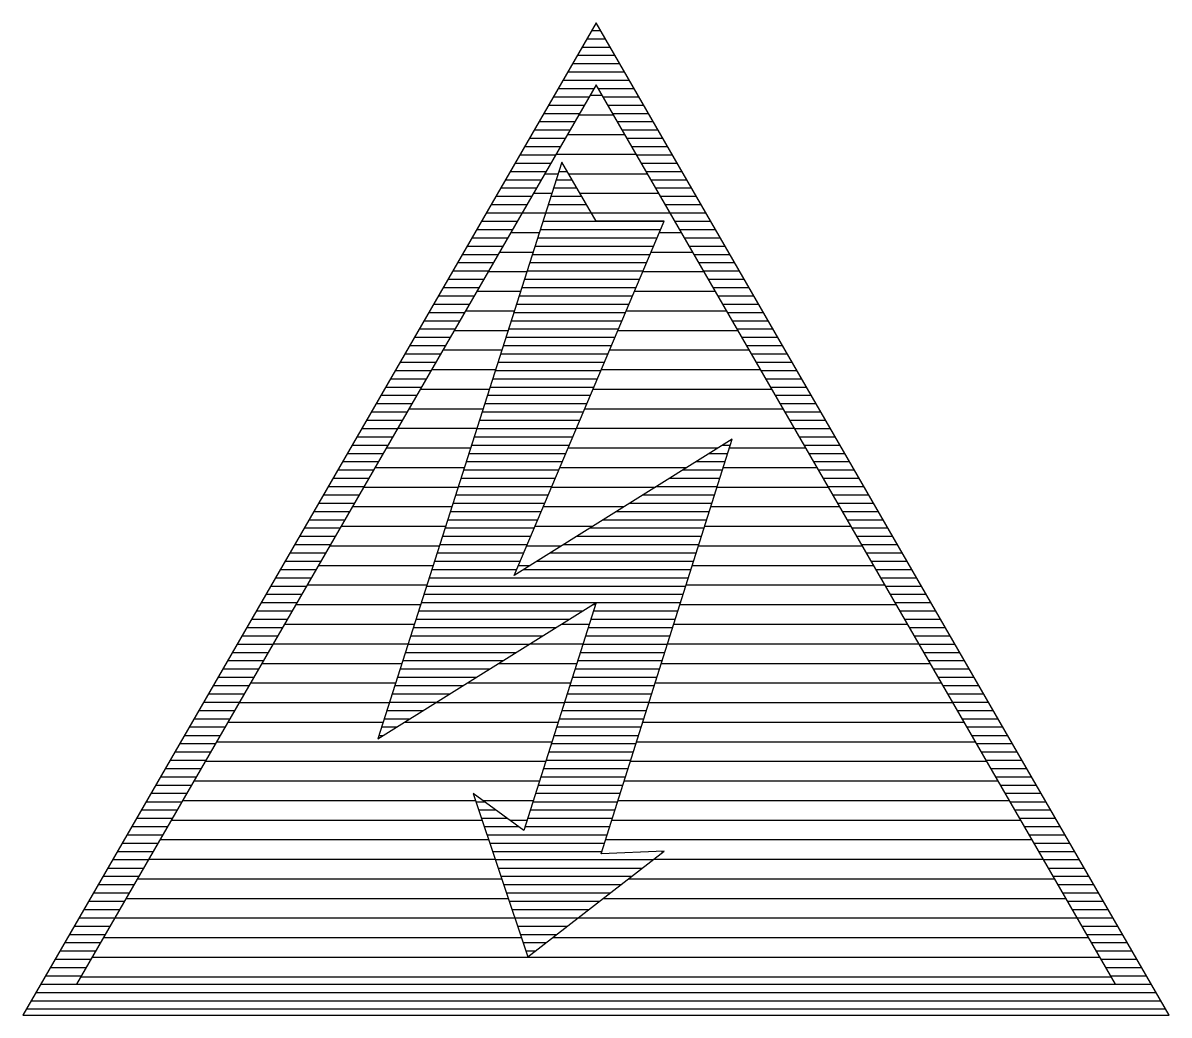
# Model space of a CAD drawing. Extents: x 24.5 to 35.5, y 27 to 36.5.
import ezdxf

# ---------------------------------------------------------------- set-up
doc = ezdxf.new("R2010")
doc.units = 0
doc.header["$MEASUREMENT"] = 0
doc.layers.get('0').update_dxf_attribs({"linetype": 'CONTINUOUS'})
doc.layers.add('GEEL', color=2, linetype='CONTINUOUS')
doc.layers.add('VEILIG', color=7, linetype='CONTINUOUS')

# ---------------------------------------------------------------- blocks, each defined once
blk = doc.blocks.new('*X1')
at = {"color": 0}
for p, q in [((29.942, 35.812), (30.058, 35.812)), ((29.834, 35.625), (30.166, 35.625)), ((29.725, 35.438), (30.275, 35.438)), ((29.617, 35.25), (30.383, 35.25)), ((29.509, 35.062), (29.639, 35.062)), ((29.738, 35.062), (30.491, 35.062)), ((29.401, 34.875), (29.579, 34.875)), ((29.846, 34.875), (30.599, 34.875)), ((29.292, 34.688), (29.519, 34.688)), ((29.955, 34.688), (30.708, 34.688)), ((29.184, 34.5), (29.459, 34.5)), ((30.606, 34.5), (30.816, 34.5)), ((29.076, 34.312), (29.399, 34.312)), ((30.527, 34.312), (30.924, 34.312)), ((28.968, 34.125), (29.34, 34.125)), ((30.448, 34.125), (31.032, 34.125)), ((28.859, 33.938), (29.28, 33.938)), ((30.368, 33.938), (31.141, 33.938)), ((28.751, 33.75), (29.22, 33.75)), ((30.289, 33.75), (31.249, 33.75)), ((28.643, 33.562), (29.16, 33.562)), ((30.21, 33.562), (31.357, 33.562)), ((28.535, 33.375), (29.1, 33.375)), ((30.13, 33.375), (31.465, 33.375)), ((28.426, 33.188), (29.041, 33.188)), ((30.051, 33.188), (31.574, 33.188)), ((28.318, 33), (28.981, 33)), ((29.972, 33), (31.682, 33)), ((28.21, 32.812), (28.921, 32.812)), ((29.892, 32.812), (31.79, 32.812)), ((28.102, 32.625), (28.861, 32.625)), ((29.813, 32.625), (31.898, 32.625)), ((27.993, 32.438), (28.801, 32.438)), ((29.734, 32.438), (31.17, 32.438)), ((31.278, 32.438), (32.007, 32.438)), ((27.885, 32.25), (28.742, 32.25)), ((29.654, 32.25), (30.87, 32.25)), ((31.219, 32.25), (32.115, 32.25)), ((27.777, 32.062), (28.682, 32.062)), ((29.575, 32.062), (30.57, 32.062)), ((31.159, 32.062), (32.223, 32.062)), ((27.669, 31.875), (28.622, 31.875)), ((29.496, 31.875), (30.27, 31.875)), ((31.1, 31.875), (32.331, 31.875)), ((27.56, 31.688), (28.562, 31.688)), ((29.416, 31.688), (29.97, 31.688)), ((31.041, 31.688), (32.44, 31.688)), ((27.452, 31.5), (28.502, 31.5)), ((29.337, 31.5), (29.67, 31.5)), ((30.982, 31.5), (32.548, 31.5)), ((27.344, 31.312), (28.443, 31.312)), ((29.258, 31.312), (29.37, 31.312)), ((30.922, 31.312), (32.656, 31.312)), ((27.236, 31.125), (28.383, 31.125)), ((30.863, 31.125), (32.764, 31.125)), ((27.127, 30.938), (28.323, 30.938)), ((29.97, 30.938), (29.994, 30.938)), ((30.804, 30.938), (32.873, 30.938)), ((27.019, 30.75), (28.263, 30.75)), ((29.67, 30.75), (29.935, 30.75)), ((30.745, 30.75), (32.981, 30.75)), ((26.911, 30.562), (28.203, 30.562)), ((29.37, 30.562), (29.876, 30.562)), ((30.686, 30.562), (33.089, 30.562)), ((26.803, 30.375), (28.144, 30.375)), ((29.07, 30.375), (29.816, 30.375)), ((30.626, 30.375), (33.197, 30.375)), ((26.694, 30.188), (28.084, 30.188)), ((28.77, 30.188), (29.757, 30.188)), ((30.567, 30.188), (33.306, 30.188)), ((26.586, 30), (28.024, 30)), ((28.47, 30), (29.698, 30)), ((30.508, 30), (33.414, 30)), ((26.478, 29.812), (27.964, 29.812)), ((28.17, 29.812), (29.639, 29.812)), ((30.449, 29.812), (33.522, 29.812)), ((26.37, 29.625), (29.58, 29.625)), ((30.39, 29.625), (33.63, 29.625)), ((26.261, 29.438), (29.52, 29.438)), ((30.33, 29.438), (33.739, 29.438)), ((26.153, 29.25), (29.461, 29.25)), ((30.271, 29.25), (33.847, 29.25)), ((26.045, 29.062), (28.849, 29.062)), ((28.919, 29.062), (29.402, 29.062)), ((30.212, 29.062), (33.955, 29.062)), ((25.937, 28.875), (28.911, 28.875)), ((29.175, 28.875), (29.343, 28.875)), ((30.153, 28.875), (34.063, 28.875)), ((25.828, 28.688), (28.974, 28.688)), ((30.094, 28.688), (34.172, 28.688)), ((25.72, 28.5), (29.036, 28.5)), ((30.553, 28.5), (34.28, 28.5)), ((25.612, 28.312), (29.098, 28.312)), ((30.311, 28.312), (34.388, 28.312)), ((25.504, 28.125), (29.161, 28.125)), ((30.069, 28.125), (34.496, 28.125)), ((25.395, 27.938), (29.223, 27.938)), ((29.827, 27.938), (34.605, 27.938)), ((25.287, 27.75), (29.286, 27.75)), ((29.586, 27.75), (34.713, 27.75)), ((25.179, 27.562), (34.821, 27.562)), ((25.071, 27.375), (34.929, 27.375))]:
    blk.add_line(p, q, dxfattribs=at)
blk = doc.blocks.new('*X6')
at = {"color": 0}
for p, q in [((29.671, 35.163), (29.68, 35.163)), ((29.62, 35.004), (29.772, 35.004)), ((29.645, 35.084), (29.726, 35.084)), ((29.595, 34.925), (29.817, 34.925)), ((29.544, 34.766), (29.909, 34.766)), ((29.569, 34.846), (29.863, 34.846)), ((29.519, 34.687), (29.955, 34.687)), ((29.493, 34.607), (30.652, 34.607)), ((29.443, 34.449), (30.585, 34.449)), ((29.468, 34.528), (30.618, 34.528)), ((29.417, 34.369), (30.551, 34.369)), ((29.392, 34.29), (30.517, 34.29)), ((29.342, 34.131), (30.45, 34.131)), ((29.367, 34.211), (30.484, 34.211)), ((29.316, 34.052), (30.417, 34.052)), ((29.266, 33.893), (30.349, 33.893)), ((29.291, 33.972), (30.383, 33.972)), ((29.24, 33.814), (30.316, 33.814)), ((29.215, 33.734), (30.282, 33.734)), ((29.164, 33.576), (30.215, 33.576)), ((29.19, 33.655), (30.249, 33.655)), ((29.139, 33.496), (30.182, 33.496)), ((29.088, 33.337), (30.114, 33.337)), ((29.114, 33.417), (30.148, 33.417)), ((29.063, 33.258), (30.081, 33.258)), ((29.038, 33.179), (30.047, 33.179)), ((28.987, 33.02), (29.98, 33.02)), ((29.012, 33.099), (30.014, 33.099)), ((28.962, 32.941), (29.946, 32.941)), ((28.936, 32.861), (29.913, 32.861)), ((28.886, 32.702), (29.846, 32.702)), ((28.911, 32.782), (29.879, 32.782)), ((28.861, 32.623), (29.812, 32.623)), ((28.81, 32.464), (29.745, 32.464)), ((28.835, 32.544), (29.779, 32.544)), ((31.213, 32.464), (31.286, 32.464)), ((28.785, 32.385), (29.711, 32.385)), ((31.086, 32.385), (31.261, 32.385)), ((28.759, 32.306), (29.678, 32.306)), ((30.959, 32.306), (31.236, 32.306)), ((28.709, 32.147), (29.611, 32.147)), ((28.734, 32.226), (29.644, 32.226)), ((30.705, 32.147), (31.186, 32.147)), ((30.832, 32.226), (31.211, 32.226)), ((28.683, 32.068), (29.577, 32.068)), ((30.578, 32.068), (31.161, 32.068)), ((28.658, 31.988), (29.543, 31.988)), ((30.451, 31.988), (31.136, 31.988)), ((28.607, 31.829), (29.476, 31.829)), ((28.633, 31.909), (29.51, 31.909)), ((30.197, 31.829), (31.086, 31.829)), ((30.324, 31.909), (31.111, 31.909)), ((28.582, 31.75), (29.443, 31.75)), ((30.07, 31.75), (31.061, 31.75)), ((28.531, 31.591), (29.376, 31.591)), ((28.557, 31.671), (29.409, 31.671)), ((29.816, 31.591), (31.011, 31.591)), ((29.943, 31.671), (31.036, 31.671)), ((28.506, 31.512), (29.342, 31.512)), ((29.689, 31.512), (30.985, 31.512)), ((28.481, 31.432), (29.308, 31.432)), ((29.562, 31.432), (30.96, 31.432)), ((28.43, 31.274), (29.241, 31.274)), ((28.456, 31.353), (29.275, 31.353)), ((29.308, 31.274), (30.91, 31.274)), ((29.435, 31.353), (30.935, 31.353)), ((28.405, 31.194), (30.885, 31.194)), ((28.354, 31.036), (30.835, 31.036)), ((28.38, 31.115), (30.86, 31.115)), ((28.329, 30.956), (30, 30.956)), ((30, 30.956), (30.81, 30.956)), ((28.304, 30.877), (29.873, 30.877)), ((29.975, 30.877), (30.785, 30.877)), ((28.253, 30.718), (29.619, 30.718)), ((28.278, 30.797), (29.746, 30.797)), ((29.925, 30.718), (30.735, 30.718)), ((29.95, 30.797), (30.76, 30.797)), ((28.228, 30.639), (29.492, 30.639)), ((29.9, 30.639), (30.71, 30.639)), ((28.202, 30.559), (29.365, 30.559)), ((29.875, 30.559), (30.685, 30.559)), ((28.152, 30.401), (29.111, 30.401)), ((28.177, 30.48), (29.238, 30.48)), ((29.824, 30.401), (30.635, 30.401)), ((29.85, 30.48), (30.66, 30.48)), ((28.126, 30.321), (28.984, 30.321)), ((29.799, 30.321), (30.609, 30.321)), ((28.076, 30.162), (28.73, 30.162)), ((28.101, 30.242), (28.857, 30.242)), ((29.749, 30.162), (30.559, 30.162)), ((29.774, 30.242), (30.584, 30.242)), ((28.05, 30.083), (28.603, 30.083)), ((29.724, 30.083), (30.534, 30.083)), ((28.025, 30.004), (28.476, 30.004)), ((29.699, 30.004), (30.509, 30.004)), ((27.975, 29.845), (28.222, 29.845)), ((28, 29.924), (28.349, 29.924)), ((29.649, 29.845), (30.459, 29.845)), ((29.674, 29.924), (30.484, 29.924)), ((27.949, 29.766), (28.095, 29.766)), ((29.624, 29.766), (30.434, 29.766)), ((27.924, 29.686), (27.968, 29.686)), ((29.599, 29.686), (30.409, 29.686)), ((29.549, 29.527), (30.359, 29.527)), ((29.574, 29.607), (30.384, 29.607)), ((29.524, 29.448), (30.334, 29.448)), ((29.474, 29.289), (30.284, 29.289)), ((29.499, 29.369), (30.309, 29.369)), ((29.448, 29.21), (30.259, 29.21)), ((29.423, 29.131), (30.233, 29.131)), ((28.852, 29.051), (28.934, 29.051)), ((28.879, 28.972), (29.043, 28.972)), ((29.373, 28.972), (30.183, 28.972)), ((29.398, 29.051), (30.208, 29.051)), ((28.905, 28.892), (29.151, 28.892)), ((29.348, 28.892), (30.158, 28.892)), ((28.932, 28.813), (29.26, 28.813)), ((28.958, 28.734), (30.108, 28.734)), ((29.323, 28.813), (30.133, 28.813)), ((28.985, 28.654), (30.083, 28.654)), ((29.011, 28.575), (30.058, 28.575)), ((30.628, 28.575), (30.65, 28.575)), ((29.037, 28.496), (30.547, 28.496)), ((29.064, 28.416), (30.445, 28.416)), ((29.09, 28.337), (30.343, 28.337)), ((29.117, 28.258), (30.24, 28.258)), ((29.143, 28.178), (30.138, 28.178)), ((29.17, 28.099), (30.035, 28.099)), ((29.196, 28.019), (29.933, 28.019)), ((29.222, 27.94), (29.831, 27.94)), ((29.249, 27.861), (29.728, 27.861)), ((29.275, 27.781), (29.626, 27.781)), ((29.302, 27.702), (29.523, 27.702)), ((29.328, 27.622), (29.421, 27.622))]:
    blk.add_line(p, q, dxfattribs=at)
blk = doc.blocks.new('*X7')
at = {"color": 0}
for p, q in [((29.958, 36.433), (30.042, 36.433)), ((29.913, 36.354), (30.087, 36.354)), ((29.821, 36.195), (30.179, 36.195)), ((29.867, 36.274), (30.133, 36.274)), ((29.775, 36.116), (30.225, 36.116)), ((29.729, 36.036), (30.271, 36.036)), ((29.638, 35.877), (29.979, 35.877)), ((29.683, 35.957), (30.317, 35.957)), ((30.021, 35.877), (30.362, 35.877)), ((29.592, 35.798), (29.934, 35.798)), ((30.066, 35.798), (30.408, 35.798)), ((29.546, 35.719), (29.888, 35.719)), ((30.112, 35.719), (30.454, 35.719)), ((29.454, 35.56), (29.796, 35.56)), ((29.5, 35.639), (29.842, 35.639)), ((30.158, 35.639), (30.5, 35.639)), ((30.204, 35.56), (30.546, 35.56)), ((29.408, 35.481), (29.75, 35.481)), ((30.25, 35.481), (30.592, 35.481)), ((29.317, 35.322), (29.659, 35.322)), ((29.363, 35.401), (29.705, 35.401)), ((30.295, 35.401), (30.637, 35.401)), ((30.341, 35.322), (30.683, 35.322)), ((29.271, 35.242), (29.613, 35.242)), ((30.387, 35.242), (30.729, 35.242)), ((29.225, 35.163), (29.567, 35.163)), ((30.433, 35.163), (30.775, 35.163)), ((29.134, 35.004), (29.475, 35.004)), ((29.179, 35.084), (29.521, 35.084)), ((30.479, 35.084), (30.821, 35.084)), ((30.525, 35.004), (30.866, 35.004)), ((29.088, 34.925), (29.43, 34.925)), ((30.57, 34.925), (30.912, 34.925)), ((28.996, 34.766), (29.338, 34.766)), ((29.042, 34.846), (29.384, 34.846)), ((30.616, 34.846), (30.958, 34.846)), ((30.662, 34.766), (31.004, 34.766)), ((28.95, 34.687), (29.292, 34.687)), ((30.708, 34.687), (31.05, 34.687)), ((28.904, 34.607), (29.246, 34.607)), ((30.754, 34.607), (31.096, 34.607)), ((28.813, 34.449), (29.155, 34.449)), ((28.859, 34.528), (29.2, 34.528)), ((30.8, 34.528), (31.141, 34.528)), ((30.845, 34.449), (31.187, 34.449)), ((28.767, 34.369), (29.109, 34.369)), ((30.891, 34.369), (31.233, 34.369)), ((28.721, 34.29), (29.063, 34.29)), ((30.937, 34.29), (31.279, 34.29)), ((28.629, 34.131), (28.971, 34.131)), ((28.675, 34.211), (29.017, 34.211)), ((30.983, 34.211), (31.325, 34.211)), ((31.029, 34.131), (31.371, 34.131)), ((28.584, 34.052), (28.925, 34.052)), ((31.075, 34.052), (31.416, 34.052)), ((28.492, 33.893), (28.834, 33.893)), ((28.538, 33.972), (28.88, 33.972)), ((31.12, 33.972), (31.462, 33.972)), ((31.166, 33.893), (31.508, 33.893)), ((28.446, 33.814), (28.788, 33.814)), ((31.212, 33.814), (31.554, 33.814)), ((28.4, 33.734), (28.742, 33.734)), ((31.258, 33.734), (31.6, 33.734)), ((28.309, 33.576), (28.65, 33.576)), ((28.354, 33.655), (28.696, 33.655)), ((31.304, 33.655), (31.646, 33.655)), ((31.35, 33.576), (31.691, 33.576)), ((28.263, 33.496), (28.605, 33.496)), ((31.395, 33.496), (31.737, 33.496)), ((28.171, 33.337), (28.513, 33.337)), ((28.217, 33.417), (28.559, 33.417)), ((31.441, 33.417), (31.783, 33.417)), ((31.487, 33.337), (31.829, 33.337)), ((28.125, 33.258), (28.467, 33.258)), ((31.533, 33.258), (31.875, 33.258)), ((28.08, 33.179), (28.421, 33.179)), ((31.579, 33.179), (31.92, 33.179)), ((27.988, 33.02), (28.33, 33.02)), ((28.034, 33.099), (28.376, 33.099)), ((31.624, 33.099), (31.966, 33.099)), ((31.67, 33.02), (32.012, 33.02)), ((27.942, 32.941), (28.284, 32.941)), ((31.716, 32.941), (32.058, 32.941)), ((27.896, 32.861), (28.238, 32.861)), ((31.762, 32.861), (32.104, 32.861)), ((27.805, 32.702), (28.146, 32.702)), ((27.85, 32.782), (28.192, 32.782)), ((31.808, 32.782), (32.15, 32.782)), ((31.854, 32.702), (32.195, 32.702)), ((27.759, 32.623), (28.101, 32.623)), ((31.899, 32.623), (32.241, 32.623)), ((27.667, 32.464), (28.009, 32.464)), ((27.713, 32.544), (28.055, 32.544)), ((31.945, 32.544), (32.287, 32.544)), ((31.991, 32.464), (32.333, 32.464)), ((27.621, 32.385), (27.963, 32.385)), ((32.037, 32.385), (32.379, 32.385)), ((27.575, 32.306), (27.917, 32.306)), ((32.083, 32.306), (32.425, 32.306)), ((27.484, 32.147), (27.826, 32.147)), ((27.53, 32.226), (27.871, 32.226)), ((32.129, 32.226), (32.47, 32.226)), ((32.174, 32.147), (32.516, 32.147)), ((27.438, 32.068), (27.78, 32.068)), ((32.22, 32.068), (32.562, 32.068)), ((27.392, 31.988), (27.734, 31.988)), ((32.266, 31.988), (32.608, 31.988)), ((27.3, 31.829), (27.642, 31.829)), ((27.346, 31.909), (27.688, 31.909)), ((32.312, 31.909), (32.654, 31.909)), ((32.358, 31.829), (32.7, 31.829)), ((27.255, 31.75), (27.596, 31.75)), ((32.404, 31.75), (32.745, 31.75)), ((27.163, 31.591), (27.505, 31.591)), ((27.209, 31.671), (27.551, 31.671)), ((32.449, 31.671), (32.791, 31.671)), ((32.495, 31.591), (32.837, 31.591)), ((27.117, 31.512), (27.459, 31.512)), ((32.541, 31.512), (32.883, 31.512)), ((27.071, 31.432), (27.413, 31.432)), ((32.587, 31.432), (32.929, 31.432)), ((26.98, 31.274), (27.322, 31.274)), ((27.025, 31.353), (27.367, 31.353)), ((32.633, 31.353), (32.975, 31.353)), ((32.678, 31.274), (33.02, 31.274)), ((26.934, 31.194), (27.276, 31.194)), ((32.724, 31.194), (33.066, 31.194)), ((26.842, 31.036), (27.184, 31.036)), ((26.888, 31.115), (27.23, 31.115)), ((32.77, 31.115), (33.112, 31.115)), ((32.816, 31.036), (33.158, 31.036)), ((26.796, 30.956), (27.138, 30.956)), ((32.862, 30.956), (33.204, 30.956)), ((26.751, 30.877), (27.092, 30.877)), ((32.908, 30.877), (33.249, 30.877)), ((26.659, 30.718), (27.001, 30.718)), ((26.705, 30.797), (27.047, 30.797)), ((32.953, 30.797), (33.295, 30.797)), ((32.999, 30.718), (33.341, 30.718)), ((26.613, 30.639), (26.955, 30.639)), ((33.045, 30.639), (33.387, 30.639)), ((26.567, 30.559), (26.909, 30.559)), ((33.091, 30.559), (33.433, 30.559)), ((26.476, 30.401), (26.817, 30.401)), ((26.521, 30.48), (26.863, 30.48)), ((33.137, 30.48), (33.479, 30.48)), ((33.183, 30.401), (33.524, 30.401)), ((26.43, 30.321), (26.772, 30.321)), ((33.228, 30.321), (33.57, 30.321)), ((26.338, 30.162), (26.68, 30.162)), ((26.384, 30.242), (26.726, 30.242)), ((33.274, 30.242), (33.616, 30.242)), ((33.32, 30.162), (33.662, 30.162)), ((26.292, 30.083), (26.634, 30.083)), ((33.366, 30.083), (33.708, 30.083)), ((26.246, 30.004), (26.588, 30.004)), ((33.412, 30.004), (33.754, 30.004)), ((26.155, 29.845), (26.497, 29.845)), ((26.201, 29.924), (26.542, 29.924)), ((33.458, 29.924), (33.799, 29.924)), ((33.503, 29.845), (33.845, 29.845)), ((26.109, 29.766), (26.451, 29.766)), ((33.549, 29.766), (33.891, 29.766)), ((26.063, 29.686), (26.405, 29.686)), ((33.595, 29.686), (33.937, 29.686)), ((25.971, 29.527), (26.313, 29.527)), ((26.017, 29.607), (26.359, 29.607)), ((33.641, 29.607), (33.983, 29.607)), ((33.687, 29.527), (34.029, 29.527)), ((25.926, 29.448), (26.267, 29.448)), ((33.733, 29.448), (34.074, 29.448)), ((25.834, 29.289), (26.176, 29.289)), ((25.88, 29.369), (26.222, 29.369)), ((33.778, 29.369), (34.12, 29.369)), ((33.824, 29.289), (34.166, 29.289)), ((25.788, 29.21), (26.13, 29.21)), ((33.87, 29.21), (34.212, 29.21)), ((25.742, 29.131), (26.084, 29.131)), ((33.916, 29.131), (34.258, 29.131)), ((25.651, 28.972), (25.993, 28.972)), ((25.696, 29.051), (26.038, 29.051)), ((33.962, 29.051), (34.304, 29.051)), ((34.007, 28.972), (34.349, 28.972)), ((25.605, 28.892), (25.947, 28.892)), ((34.053, 28.892), (34.395, 28.892)), ((25.513, 28.734), (25.855, 28.734)), ((25.559, 28.813), (25.901, 28.813)), ((34.099, 28.813), (34.441, 28.813)), ((34.145, 28.734), (34.487, 28.734)), ((25.467, 28.654), (25.809, 28.654)), ((34.191, 28.654), (34.533, 28.654)), ((25.422, 28.575), (25.763, 28.575)), ((34.237, 28.575), (34.578, 28.575)), ((25.33, 28.416), (25.672, 28.416)), ((25.376, 28.496), (25.718, 28.496)), ((34.282, 28.496), (34.624, 28.496)), ((34.328, 28.416), (34.67, 28.416)), ((25.284, 28.337), (25.626, 28.337)), ((34.374, 28.337), (34.716, 28.337)), ((25.238, 28.258), (25.58, 28.258)), ((34.42, 28.258), (34.762, 28.258)), ((25.147, 28.099), (25.488, 28.099)), ((25.192, 28.178), (25.534, 28.178)), ((34.466, 28.178), (34.808, 28.178)), ((34.512, 28.099), (34.853, 28.099)), ((25.101, 28.019), (25.443, 28.019)), ((34.557, 28.019), (34.899, 28.019)), ((25.009, 27.861), (25.351, 27.861)), ((25.055, 27.94), (25.397, 27.94)), ((34.603, 27.94), (34.945, 27.94)), ((34.649, 27.861), (34.991, 27.861)), ((24.963, 27.781), (25.305, 27.781)), ((34.695, 27.781), (35.037, 27.781)), ((24.917, 27.702), (25.259, 27.702)), ((34.741, 27.702), (35.083, 27.702)), ((24.826, 27.543), (25.168, 27.543)), ((24.872, 27.622), (25.213, 27.622)), ((34.787, 27.622), (35.128, 27.622)), ((34.832, 27.543), (35.174, 27.543)), ((24.78, 27.464), (25.122, 27.464)), ((34.878, 27.464), (35.22, 27.464)), ((24.734, 27.384), (25.076, 27.384)), ((34.924, 27.384), (35.266, 27.384)), ((24.642, 27.226), (35.358, 27.226)), ((24.688, 27.305), (25.03, 27.305)), ((34.97, 27.305), (35.312, 27.305)), ((24.597, 27.146), (35.403, 27.146)), ((24.551, 27.067), (35.449, 27.067))]:
    blk.add_line(p, q, dxfattribs=at)

msp = doc.modelspace()

# ---------------------------------------------------------------- linework, layer by layer
at = {"layer": 'VEILIG'}
for points in [[(35.483, 27.008), (30, 36.505), (24.517, 27.008)], [(34.97, 27.304), (30, 35.913), (25.03, 27.304)], [(29.674, 35.173), (27.913, 29.652), (30, 30.957), (29.311, 28.776), (28.826, 29.13), (29.347, 27.565), (30.651, 28.576), (30.05, 28.551), (31.304, 32.522), (29.217, 31.217), (30.652, 34.609), (30, 34.609)]]:
    msp.add_lwpolyline(points, close=True, dxfattribs=at)

# ---------------------------------------------------------------- block references
at = {"layer": 'GEEL'}
msp.add_blockref('*X1', (0, 0), dxfattribs=at)
at = {"layer": 'VEILIG'}
for name in ['*X7', '*X6']:
    msp.add_blockref(name, (0, 0), dxfattribs=at)

doc.saveas('drawing.dxf')
